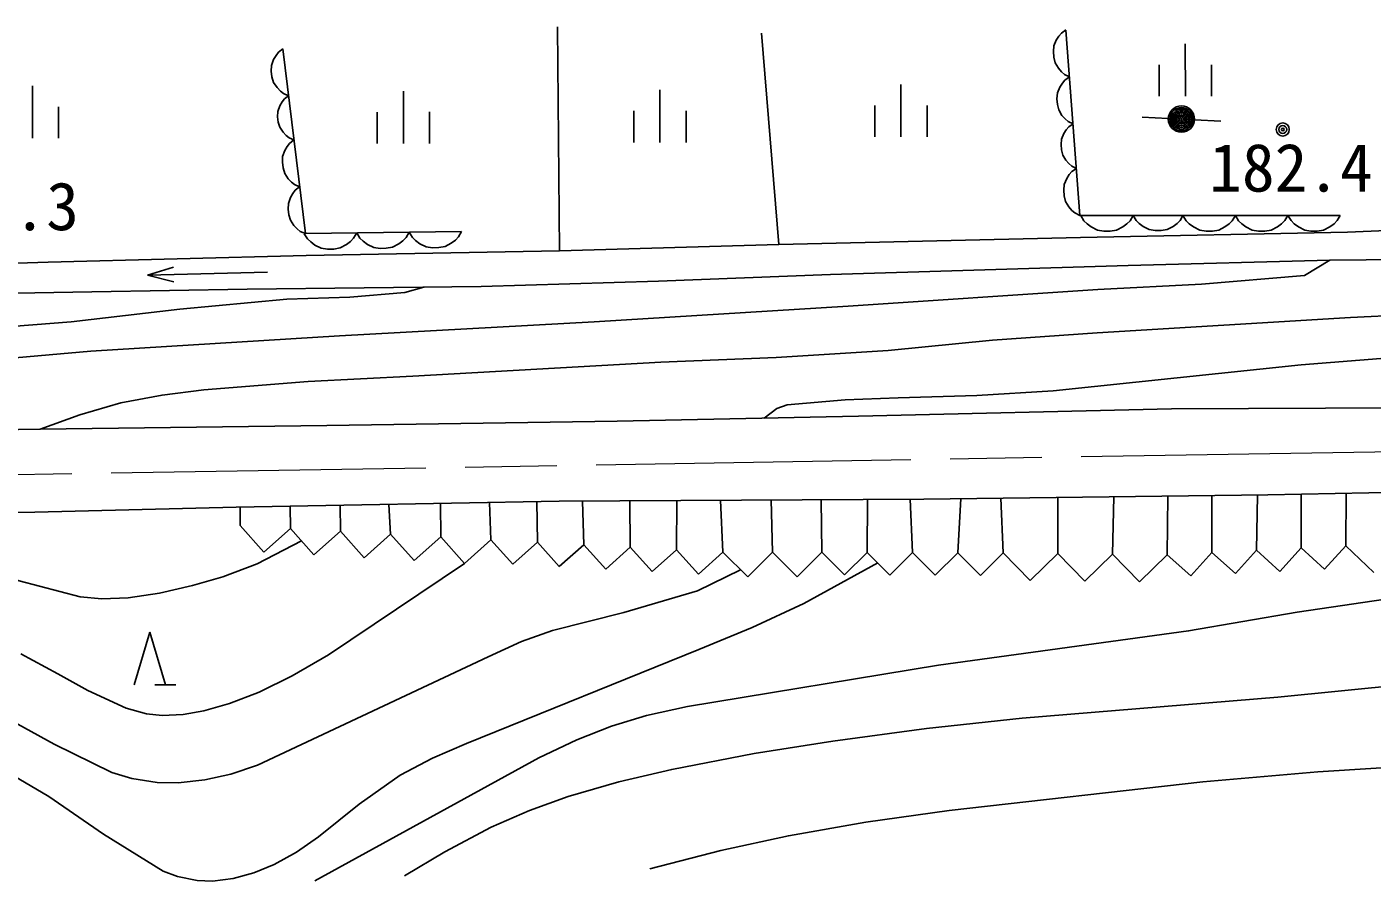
# Model space of a CAD drawing. Units: millimetres, scale not verified. Extents: x 40000 to 680000, y 20000 to 380000.
# Drawn here: x 477833 to 529136, y 265495 to 298080 of the extents above; entities that cross this region are included whole.
import ezdxf
from ezdxf.enums import TextEntityAlignment as Align

# ---------------------------------------------------------------- set-up
doc = ezdxf.new("R2010")
doc.units = ezdxf.units.MM
doc.header["$LTSCALE"] = 1000
doc.linetypes.add('CHAIN', pattern=[18.5, 12, -1.5, 3.5, -1.5])
doc.layers.add('M-BGD', color=7, linetype='Continuous', lineweight=25)
doc.layers.add('M-BMK', color=2, linetype='CHAIN', lineweight=13)
doc.styles.add('ＭＳ ゴシック', font='')
doc.styles.get('ＭＳ ゴシック').set_extended_font_data('MS Gothic')

msp = doc.modelspace()

# ---------------------------------------------------------------- linework, layer by layer
at = {"layer": 'M-BGD'}
for p, q in [((498141, 289532), (498064, 298080)), ((505854, 297839), (506515, 289778)), ((517092, 297578), (517001, 297354)), ((517189, 297730), (517092, 297578)), ((517289, 297845), (517189, 297730)), ((517460, 297967), (517289, 297845)), ((517992, 290887), (517461, 297954)), ((487428, 297112), (487334, 296991)), ((487593, 297241), (487428, 297112)), ((488452, 290193), (487593, 297243)), ((517001, 297354), (516981, 297136)), ((516981, 297136), (516997, 296921)), ((522013, 297435), (522014, 295435)), ((487163, 296608), (487153, 296389)), ((487244, 296835), (487163, 296608)), ((487334, 296991), (487244, 296835)), ((516997, 296921), (517049, 296708)), ((517049, 296708), (517173, 296501)), ((521014, 296635), (521014, 295435)), ((523013, 296635), (523014, 295435)), ((487153, 296389), (487179, 296175)), ((487179, 296175), (487241, 295965)), ((517173, 296501), (517292, 296366)), ((517292, 296366), (517407, 296266)), ((517423, 296051), (517324, 295935)), ((517407, 296266), (517595, 296172)), ((517595, 296172), (517423, 296051)), ((478042, 295836), (478042, 293836)), ((487241, 295965), (487375, 295763)), ((487375, 295763), (487499, 295633)), ((487499, 295633), (487619, 295539)), ((487619, 295539), (487811, 295454)), ((492192, 295634), (492192, 293634)), ((501977, 295674), (501977, 293674)), ((511169, 295883), (511169, 293883)), ((517135, 295560), (517116, 295341)), ((517227, 295783), (517135, 295560)), ((517324, 295935), (517227, 295783)), ((479042, 295037), (479042, 293837)), ((487481, 295071), (487404, 294856)), ((487566, 295219), (487481, 295071)), ((487655, 295332), (487566, 295219)), ((487811, 295454), (487655, 295332)), ((510169, 295083), (510169, 293883)), ((512169, 295083), (512169, 293883)), ((517116, 295341), (517132, 295126)), ((517132, 295126), (517184, 294913)), ((487404, 294856), (487395, 294650)), ((487395, 294650), (487420, 294447)), ((491192, 294833), (491192, 293633)), ((493192, 294834), (493192, 293634)), ((500977, 294874), (500977, 293674)), ((502977, 294874), (502977, 293674)), ((517184, 294913), (517308, 294706)), ((517308, 294706), (517426, 294571)), ((517426, 294571), (517542, 294471)), ((521364, 294587), (520365, 294632)), ((522363, 294536), (523361, 294479)), ((487420, 294447), (487478, 294249)), ((487478, 294249), (487604, 294059)), ((487604, 294059), (487722, 293936)), ((517382, 294010), (517296, 293799)), ((517474, 294153), (517382, 294010)), ((517568, 294262), (517474, 294153)), ((517542, 294471), (517730, 294377)), ((517730, 294377), (517568, 294262)), ((487757, 293517), (487667, 293361)), ((487722, 293936), (487836, 293847)), ((487851, 293637), (487757, 293517)), ((487836, 293847), (488017, 293766)), ((488017, 293766), (487851, 293637)), ((517296, 293799), (517277, 293593)), ((517277, 293593), (517293, 293389)), ((487586, 293134), (487576, 292915)), ((487667, 293361), (487586, 293134)), ((517293, 293389), (517342, 293188)), ((517342, 293188), (517459, 292993)), ((517459, 292993), (517571, 292865)), ((487576, 292915), (487603, 292700)), ((487603, 292700), (487664, 292490)), ((487664, 292490), (487798, 292289)), ((517586, 292445), (517489, 292293)), ((517571, 292865), (517680, 292771)), ((517686, 292560), (517586, 292445)), ((517680, 292771), (517857, 292682)), ((517857, 292682), (517686, 292560)), ((487798, 292289), (487922, 292159)), ((487922, 292159), (488043, 292065)), ((488043, 292065), (488234, 291980)), ((488234, 291980), (488069, 291851)), ((517398, 292069), (517378, 291851)), ((517489, 292293), (517398, 292069)), ((487885, 291574), (487804, 291347)), ((487975, 291730), (487885, 291574)), ((488069, 291851), (487975, 291730)), ((517378, 291851), (517394, 291636)), ((517394, 291636), (517446, 291423)), ((517446, 291423), (517570, 291216)), ((487804, 291347), (487794, 291128)), ((487794, 291128), (487820, 290914)), ((487820, 290914), (487882, 290704)), ((517570, 291216), (517689, 291080)), ((517689, 291080), (517805, 290981)), ((517805, 290981), (517992, 290887)), ((527924, 290889), (517992, 290887)), ((525804, 290689), (525924, 290889)), ((525924, 290889), (526044, 290689)), ((527804, 290689), (527924, 290889)), ((487882, 290704), (488015, 290502)), ((488015, 290502), (488140, 290372)), ((518024, 290887), (518144, 290687)), ((518144, 290687), (518265, 290567)), ((518265, 290567), (518425, 290447)), ((518425, 290447), (518665, 290327)), ((519385, 290327), (519625, 290447)), ((519625, 290447), (519785, 290567)), ((519785, 290567), (519904, 290687)), ((519904, 290687), (520024, 290887)), ((520024, 290887), (520138, 290697)), ((520138, 290697), (520252, 290583)), ((520252, 290583), (520405, 290469)), ((520405, 290469), (520633, 290355)), ((521317, 290356), (521545, 290470)), ((521545, 290470), (521696, 290584)), ((521696, 290584), (521810, 290698)), ((521810, 290698), (521924, 290888)), ((521924, 290888), (522044, 290688)), ((522044, 290688), (522164, 290568)), ((522164, 290568), (522325, 290448)), ((522325, 290448), (522565, 290328)), ((523285, 290328), (523525, 290448)), ((523525, 290448), (523684, 290568)), ((523684, 290568), (523804, 290688)), ((523804, 290688), (523924, 290888)), ((523924, 290888), (524044, 290688)), ((524044, 290688), (524164, 290568)), ((524164, 290568), (524325, 290448)), ((524325, 290448), (524565, 290328)), ((525285, 290329), (525525, 290449)), ((525525, 290449), (525684, 290569)), ((525684, 290569), (525804, 290689)), ((526044, 290689), (526164, 290569)), ((526164, 290569), (526325, 290449)), ((526325, 290449), (526565, 290329)), ((527285, 290329), (527525, 290449)), ((527525, 290449), (527684, 290569)), ((527684, 290569), (527804, 290689)), ((528193, 290248), (536193, 290591)), ((488140, 290372), (488260, 290278)), ((488260, 290278), (488452, 290193)), ((488412, 290192), (488535, 289994)), ((494412, 290272), (488452, 290193)), ((488535, 289994), (488656, 289876)), ((488656, 289876), (488818, 289758)), ((490018, 289774), (490176, 289896)), ((490176, 289896), (490295, 290017)), ((490295, 290017), (490412, 290219)), ((490412, 290219), (490535, 290021)), ((490535, 290021), (490656, 289902)), ((490656, 289902), (490818, 289784)), ((492018, 289800), (492176, 289922)), ((492176, 289922), (492295, 290044)), ((492295, 290044), (492412, 290246)), ((492412, 290246), (492534, 290047)), ((492534, 290047), (492656, 289929)), ((492656, 289929), (492818, 289811)), ((494018, 289827), (494176, 289949)), ((494176, 289949), (494294, 290071)), ((494294, 290071), (494412, 290272)), ((506515, 289778), (518017, 290051)), ((518017, 290051), (528193, 290248)), ((518665, 290327), (518905, 290287)), ((518905, 290287), (519145, 290287)), ((519145, 290287), (519385, 290327)), ((520633, 290355), (520861, 290317)), ((520861, 290317), (521089, 290317)), ((521089, 290317), (521317, 290356)), ((522565, 290328), (522805, 290288)), ((522805, 290288), (523045, 290288)), ((523045, 290288), (523285, 290328)), ((524565, 290328), (524805, 290288)), ((524805, 290288), (525045, 290289)), ((525045, 290289), (525285, 290329)), ((526565, 290329), (526805, 290289)), ((526805, 290289), (527045, 290289)), ((527045, 290289), (527285, 290329)), ((478650, 289111), (488486, 289357)), ((488486, 289357), (498141, 289532)), ((488818, 289758), (489060, 289641)), ((489060, 289641), (489300, 289604)), ((489300, 289604), (489540, 289607)), ((489540, 289607), (489780, 289650)), ((489780, 289650), (490018, 289774)), ((490818, 289784), (491059, 289668)), ((491059, 289668), (491300, 289631)), ((491300, 289631), (491540, 289634)), ((491540, 289634), (491779, 289677)), ((491779, 289677), (492018, 289800)), ((492818, 289811), (493059, 289694)), ((493059, 289694), (493300, 289657)), ((493300, 289657), (493540, 289661)), ((493540, 289661), (493779, 289704)), ((493779, 289704), (494018, 289827)), ((498141, 289532), (506515, 289778)), ((471931, 288866), (478650, 289111)), ((482434, 288609), (483427, 288913)), ((508482, 288638), (519839, 288979)), ((519839, 288979), (527522, 289184)), ((527522, 289184), (535497, 289239)), ((487009, 288719), (482434, 288609)), ((483440, 288353), (482434, 288609)), ((495156, 288175), (501925, 288380)), ((501925, 288380), (508482, 288638)), ((472849, 287846), (480310, 287968)), ((480310, 287968), (486233, 288072)), ((486233, 288072), (495156, 288175)), ((500345, 283038), (509553, 283236)), ((509553, 283236), (521488, 283512)), ((521488, 283512), (530982, 283553)), ((464788, 282574), (478343, 282734)), ((478343, 282734), (489267, 282880)), ((489267, 282880), (500345, 283038)), ((512046, 280067), (525163, 280227)), ((517152, 277990), (517145, 280129)), ((519239, 277968), (519292, 280155)), ((521326, 277946), (521345, 280180)), ((523027, 278032), (523026, 280201)), ((524729, 278117), (524764, 280222)), ((525163, 280227), (538097, 280503)), ((526431, 278203), (526425, 280254)), ((528133, 278288), (528143, 280290)), ((478136, 279564), (485816, 279761)), ((485816, 279761), (498136, 279986)), ((485967, 279060), (485967, 279764)), ((487880, 278951), (487868, 279798)), ((489792, 278843), (489783, 279833)), ((491705, 278734), (491634, 279867)), ((493617, 278626), (493613, 279903)), ((495530, 278518), (495476, 279937)), ((497300, 278423), (497276, 279970)), ((498136, 279986), (512046, 280067)), ((499069, 278328), (499022, 279991)), ((500839, 278233), (500831, 280002)), ((502609, 278138), (502615, 280012)), ((504379, 278044), (504287, 280022)), ((506267, 278044), (506214, 280033)), ((508155, 278045), (508130, 280044)), ((509883, 278036), (509890, 280055)), ((511610, 278028), (511513, 280064)), ((513337, 278020), (513445, 280084)), ((515065, 278012), (514976, 280103)), ((458508, 279442), (478136, 279564)), ((486869, 278049), (485967, 279060)), ((487880, 278951), (486869, 278049)), ((488782, 277941), (487880, 278951)), ((489792, 278843), (488782, 277941)), ((490694, 277832), (489792, 278843)), ((491705, 278734), (490694, 277832)), ((492607, 277724), (491705, 278734)), ((493617, 278626), (492607, 277724)), ((494519, 277616), (493617, 278626)), ((495530, 278518), (494519, 277616)), ((496367, 277585), (495530, 278518)), ((497300, 278423), (496367, 277585)), ((498137, 277490), (497300, 278423)), ((499069, 278328), (498137, 277490)), ((499907, 277396), (499069, 278328)), ((500839, 278233), (499907, 277396)), ((501677, 277301), (500839, 278233)), ((502609, 278138), (501677, 277301)), ((503447, 277206), (502609, 278138)), ((524729, 278117), (523921, 277223)), ((525623, 277309), (524729, 278117)), ((526431, 278203), (525623, 277309)), ((527324, 277394), (526431, 278203)), ((528133, 278288), (527324, 277394)), ((529205, 277262), (528133, 278288)), ((504379, 278044), (503447, 277206)), ((505323, 277100), (504379, 278044)), ((506267, 278044), (505323, 277100)), ((507212, 277100), (506267, 278044)), ((508155, 278045), (507212, 277100)), ((509015, 277177), (508155, 278045)), ((509883, 278036), (509015, 277177)), ((510742, 277169), (509883, 278036)), ((511610, 278028), (510742, 277169)), ((512470, 277161), (511610, 278028)), ((513337, 278020), (512470, 277161)), ((514197, 277153), (513337, 278020)), ((515065, 278012), (514197, 277153)), ((516097, 276958), (515065, 278012)), ((517152, 277990), (516097, 276958)), ((518184, 276936), (517152, 277990)), ((519239, 277968), (518184, 276936)), ((520271, 276914), (519239, 277968)), ((521326, 277946), (520271, 276914)), ((522219, 277138), (521326, 277946)), ((523027, 278032), (522219, 277138)), ((523921, 277223), (523027, 278032)), ((481918, 272986), (482517, 274987)), ((482517, 274987), (483118, 272987)), ((482718, 272987), (483518, 272987))]:
    msp.add_line(p, q, dxfattribs=at)
for points in [[(422242, 290358), (424111, 289197), (425908, 288204), (427719, 287354), (429471, 286646), (431362, 285988), (433476, 285372), (435240, 284947), (437405, 284544), (439584, 284240), (441966, 284015), (443966, 283912), (446007, 283910), (448401, 284062), (450789, 284318), (455417, 284884), (460151, 285360), (469921, 286075), (479519, 286823), (483671, 287314), (487746, 287693), (490143, 287772), (492247, 287944), (492965, 288156)], [(447871, 281899), (448750, 282386), (449514, 282689), (450486, 282900), (451491, 283016), (461085, 284117), (470584, 284859), (480273, 285708), (489760, 286295), (499467, 286830), (509158, 287428), (518672, 288062), (522633, 288271), (526556, 288595), (527522, 289184)], [(478343, 282734), (479848, 283283), (481420, 283737), (482991, 284037), (484584, 284237), (488564, 284550), (492555, 284761), (502011, 285286), (506409, 285466), (510675, 285742), (514657, 286128), (518657, 286414), (528313, 286993), (532508, 287202)], [(505957, 283159), (506435, 283522), (506833, 283661), (509039, 283852), (511063, 283930), (514060, 284013), (516968, 284195), (526430, 285184), (530901, 285540), (535467, 285793), (540175, 285819)], [(475370, 277626), (477537, 276952), (479865, 276344), (480696, 276266), (481692, 276298), (482888, 276474), (484148, 276767), (485306, 277105), (486612, 277600), (488301, 278479)], [(477307, 269529), (478666, 268728), (480752, 267281), (483024, 265878), (483575, 265674), (484329, 265518), (484911, 265495), (485701, 265590), (486489, 265808), (487259, 266127), (488118, 266600), (488956, 267180), (490511, 268432), (492072, 269530), (493306, 270184), (494594, 270744), (503459, 274332), (505497, 275164), (507468, 276089), (510285, 277631)], [(477600, 274160), (479016, 273397), (480153, 272766), (481625, 272088), (482389, 271882), (482989, 271814), (483787, 271847), (484587, 271989), (485564, 272268), (486691, 272705), (487950, 273322), (489333, 274129), (494519, 277616)], [(488815, 265501), (497359, 270199), (498807, 270887), (500128, 271408), (501465, 271809), (503028, 272160), (512604, 273734), (522136, 275037), (526276, 275750), (530516, 276374), (540158, 277321), (542446, 277709)], [(476597, 271971), (478867, 270717), (481072, 269641), (481838, 269409), (482804, 269254), (483606, 269242), (484613, 269352), (485606, 269579), (486631, 269922), (495426, 274055), (496697, 274633), (497881, 275051), (500600, 275739), (503408, 276565), (505052, 277371)], [(492232, 265690), (493776, 266616), (495540, 267547), (497007, 268192), (498480, 268728), (500402, 269282), (502429, 269756), (505571, 270360), (508569, 270835), (512137, 271319), (515796, 271708), (525541, 272511), (535130, 273464), (537522, 273655), (539875, 273744), (543351, 273765), (547152, 273676), (548832, 273515), (550609, 273238), (553456, 272682), (556575, 271957), (558153, 271441), (559829, 270780), (559847, 270773)], [(501591, 265964), (504302, 266664), (506877, 267228), (509832, 267744), (513004, 268190), (522685, 269278), (527067, 269659), (531309, 269926), (534908, 270055), (538508, 270081), (541351, 270009), (544347, 269827), (546935, 269573), (549709, 269191), (552468, 268703), (555403, 268077), (558851, 267237)]]:
    msp.add_lwpolyline(points, dxfattribs=at)
for centre, radius in [((521864, 294564), 500), ((521864, 294564), 440), ((521864, 294564), 380), ((521864, 294564), 320), ((521864, 294564), 260), ((521864, 294564), 200), ((521864, 294564), 140), ((521864, 294564), 80), ((521864, 294564), 20), ((525729, 294165), 250), ((525729, 294165), 150), ((525729, 294165), 50)]:
    msp.add_circle(centre, radius, dxfattribs=at)
at = {"layer": 'M-BMK'}
msp.add_line((444051, 280440), (547135, 282177), dxfattribs=at)

# ---------------------------------------------------------------- texts
at = {"layer": 'M-BGD', "style": 'ＭＳ ゴシック'}
for s, p in [('182.4', (522925, 291247)), ('179.3', (473583, 289774))]:
    msp.add_text(s, height=1833, rotation=0.015, dxfattribs=at).set_placement(p, align=Align.BOTTOM_LEFT)

doc.saveas('drawing.dxf')
